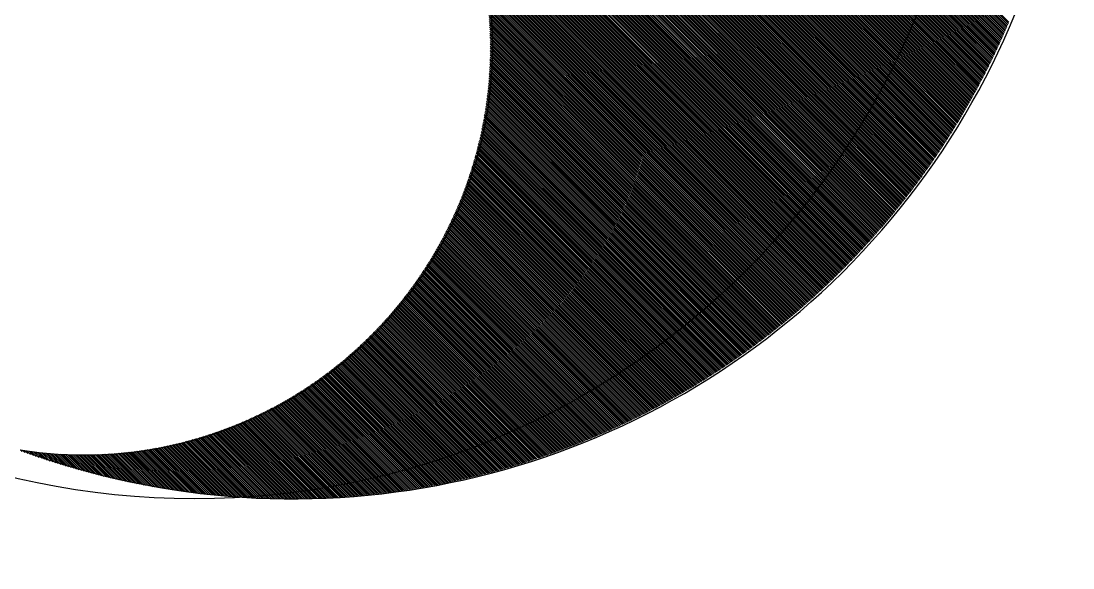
# Model space of a CAD drawing. Extents: x -437689 to -407696, y -55787 to -37037.
# Drawn here: x -434648.37 to -434599.85, y -49551.28 to -49526.04 of the extents above; entities that cross this region are included whole.
import ezdxf

# ---------------------------------------------------------------- set-up
doc = ezdxf.new("R2010")
doc.units = 0
doc.header["$LTSCALE"] = 150
doc.header["$MEASUREMENT"] = 0
doc.linetypes.add('DASHDOT', pattern=[1, 0.5, -0.25, 0, -0.25])
doc.layers.add('DR', color=6, linetype='CONTINUOUS')
doc.layers.add('GRID', color=252, linetype='DASHDOT')

msp = doc.modelspace()

# ---------------------------------------------------------------- linework, layer by layer
at = {"layer": 'DR', "linetype": 'CONTINUOUS', "ltscale": 900}
for p, q in [((-434645.603, -49483.375, 0), (-434602.825, -49526.154, 0)), ((-434645.569, -49483.325, 0), (-434602.8, -49526.094, 0)), ((-434645.909, -49483.834, 0), (-434603.056, -49526.686, 0)), ((-434645.875, -49483.782, 0), (-434603.03, -49526.627, 0)), ((-434645.842, -49483.731, 0), (-434603.004, -49526.569, 0)), ((-434645.808, -49483.679, 0), (-434602.978, -49526.51, 0)), ((-434645.774, -49483.628, 0), (-434602.952, -49526.45, 0)), ((-434645.74, -49483.578, 0), (-434602.927, -49526.391, 0)), ((-434645.706, -49483.527, 0), (-434602.901, -49526.332, 0)), ((-434645.672, -49483.476, 0), (-434602.876, -49526.273, 0)), ((-434645.638, -49483.426, 0), (-434602.85, -49526.213, 0)), ((-434646.234, -49484.357, 0), (-434603.321, -49527.27, 0)), ((-434646.202, -49484.304, 0), (-434603.294, -49527.212, 0)), ((-434646.17, -49484.251, 0), (-434603.267, -49527.154, 0)), ((-434646.138, -49484.198, 0), (-434603.241, -49527.096, 0)), ((-434646.105, -49484.146, 0), (-434603.214, -49527.037, 0)), ((-434646.073, -49484.093, 0), (-434603.187, -49526.979, 0)), ((-434646.04, -49484.041, 0), (-434603.161, -49526.921, 0)), ((-434646.008, -49483.989, 0), (-434603.135, -49526.862, 0)), ((-434645.975, -49483.937, 0), (-434603.108, -49526.804, 0)), ((-434645.942, -49483.885, 0), (-434603.082, -49526.745, 0)), ((-434646.513, -49484.842, 0), (-434603.567, -49527.788, 0)), ((-434646.482, -49484.787, 0), (-434603.539, -49527.73, 0)), ((-434646.452, -49484.733, 0), (-434603.512, -49527.673, 0)), ((-434646.421, -49484.679, 0), (-434603.484, -49527.616, 0)), ((-434646.39, -49484.625, 0), (-434603.457, -49527.558, 0)), ((-434646.359, -49484.571, 0), (-434603.429, -49527.501, 0)), ((-434646.328, -49484.517, 0), (-434603.402, -49527.443, 0)), ((-434646.297, -49484.464, 0), (-434603.375, -49527.385, 0)), ((-434646.265, -49484.41, 0), (-434603.348, -49527.328, 0)), ((-434646.75, -49485.283, 0), (-434603.791, -49528.242, 0)), ((-434646.721, -49485.227, 0), (-434603.763, -49528.186, 0)), ((-434646.692, -49485.172, 0), (-434603.735, -49528.129, 0)), ((-434646.662, -49485.116, 0), (-434603.706, -49528.072, 0)), ((-434646.633, -49485.061, 0), (-434603.678, -49528.016, 0)), ((-434646.603, -49485.006, 0), (-434603.65, -49527.959, 0)), ((-434646.573, -49484.951, 0), (-434603.622, -49527.902, 0)), ((-434646.543, -49484.896, 0), (-434603.595, -49527.845, 0)), ((-434647.004, -49485.792, 0), (-434604.05, -49528.747, 0)), ((-434646.977, -49485.735, 0), (-434604.021, -49528.692, 0)), ((-434646.949, -49485.678, 0), (-434603.992, -49528.636, 0)), ((-434646.921, -49485.621, 0), (-434603.963, -49528.58, 0)), ((-434646.893, -49485.564, 0), (-434603.934, -49528.524, 0)), ((-434646.865, -49485.508, 0), (-434603.905, -49528.468, 0)), ((-434646.836, -49485.451, 0), (-434603.877, -49528.411, 0)), ((-434646.808, -49485.395, 0), (-434603.848, -49528.355, 0)), ((-434646.779, -49485.339, 0), (-434603.819, -49528.299, 0)), ((-434647.219, -49486.257, 0), (-434604.285, -49529.191, 0)), ((-434647.193, -49486.198, 0), (-434604.255, -49529.136, 0)), ((-434647.166, -49486.14, 0), (-434604.226, -49529.08, 0)), ((-434647.14, -49486.081, 0), (-434604.196, -49529.025, 0)), ((-434647.113, -49486.023, 0), (-434604.167, -49528.97, 0)), ((-434647.086, -49485.965, 0), (-434604.137, -49528.914, 0)), ((-434647.059, -49485.907, 0), (-434604.108, -49528.859, 0)), ((-434647.032, -49485.85, 0), (-434604.079, -49528.803, 0)), ((-434647.423, -49486.732, 0), (-434604.526, -49529.629, 0)), ((-434647.398, -49486.672, 0), (-434604.495, -49529.575, 0)), ((-434647.373, -49486.612, 0), (-434604.465, -49529.52, 0)), ((-434647.348, -49486.552, 0), (-434604.435, -49529.465, 0)), ((-434647.322, -49486.493, 0), (-434604.405, -49529.411, 0)), ((-434647.297, -49486.434, 0), (-434604.375, -49529.356, 0)), ((-434647.271, -49486.374, 0), (-434604.345, -49529.301, 0)), ((-434647.245, -49486.315, 0), (-434604.315, -49529.246, 0)), ((-434647.614, -49487.219, 0), (-434604.771, -49530.062, 0)), ((-434647.591, -49487.157, 0), (-434604.74, -49530.008, 0)), ((-434647.568, -49487.096, 0), (-434604.709, -49529.954, 0)), ((-434647.544, -49487.035, 0), (-434604.678, -49529.9, 0)), ((-434647.52, -49486.974, 0), (-434604.648, -49529.846, 0)), ((-434647.496, -49486.913, 0), (-434604.617, -49529.792, 0)), ((-434647.472, -49486.853, 0), (-434604.586, -49529.738, 0)), ((-434647.447, -49486.792, 0), (-434604.556, -49529.683, 0)), ((-434647.794, -49487.718, 0), (-434605.022, -49530.49, 0)), ((-434647.773, -49487.655, 0), (-434604.99, -49530.437, 0)), ((-434647.751, -49487.592, 0), (-434604.959, -49530.384, 0)), ((-434647.728, -49487.529, 0), (-434604.927, -49530.33, 0)), ((-434647.706, -49487.467, 0), (-434604.896, -49530.277, 0)), ((-434647.683, -49487.405, 0), (-434604.865, -49530.223, 0)), ((-434647.661, -49487.343, 0), (-434604.833, -49530.17, 0)), ((-434647.638, -49487.281, 0), (-434604.802, -49530.116, 0)), ((-434647.962, -49488.229, 0), (-434605.277, -49530.914, 0)), ((-434647.942, -49488.165, 0), (-434605.245, -49530.861, 0)), ((-434647.921, -49488.1, 0), (-434605.213, -49530.808, 0)), ((-434647.9, -49488.036, 0), (-434605.181, -49530.755, 0)), ((-434647.88, -49487.972, 0), (-434605.149, -49530.703, 0)), ((-434647.859, -49487.908, 0), (-434605.117, -49530.65, 0)), ((-434647.837, -49487.845, 0), (-434605.085, -49530.597, 0)), ((-434647.816, -49487.781, 0), (-434605.054, -49530.544, 0)), ((-434648.097, -49488.688, 0), (-434605.505, -49531.28, 0)), ((-434648.079, -49488.621, 0), (-434605.472, -49531.228, 0)), ((-434648.06, -49488.556, 0), (-434605.44, -49531.176, 0)), ((-434648.041, -49488.49, 0), (-434605.407, -49531.123, 0)), ((-434648.021, -49488.424, 0), (-434605.375, -49531.071, 0)), ((-434648.002, -49488.359, 0), (-434605.342, -49531.019, 0)), ((-434647.982, -49488.294, 0), (-434605.31, -49530.966, 0)), ((-434648.223, -49489.156, 0), (-434605.737, -49531.642, 0)), ((-434648.205, -49489.089, 0), (-434605.703, -49531.591, 0)), ((-434648.188, -49489.021, 0), (-434605.67, -49531.539, 0)), ((-434648.17, -49488.954, 0), (-434605.637, -49531.488, 0)), ((-434648.152, -49488.887, 0), (-434605.604, -49531.436, 0)), ((-434648.134, -49488.82, 0), (-434605.571, -49531.384, 0)), ((-434648.116, -49488.754, 0), (-434605.538, -49531.332, 0)), ((-434648.337, -49489.636, 0), (-434605.972, -49532.001, 0)), ((-434648.321, -49489.567, 0), (-434605.938, -49531.95, 0)), ((-434648.305, -49489.498, 0), (-434605.904, -49531.899, 0)), ((-434648.289, -49489.429, 0), (-434605.87, -49531.848, 0)), ((-434648.273, -49489.361, 0), (-434605.837, -49531.797, 0)), ((-434648.256, -49489.292, 0), (-434605.803, -49531.745, 0)), ((-434648.24, -49489.224, 0), (-434605.77, -49531.694, 0)), ((-434648.44, -49490.127, 0), (-434606.211, -49532.356, 0)), ((-434648.426, -49490.056, 0), (-434606.176, -49532.306, 0)), ((-434648.411, -49489.986, 0), (-434606.142, -49532.255, 0)), ((-434648.397, -49489.915, 0), (-434606.108, -49532.205, 0)), ((-434648.382, -49489.845, 0), (-434606.074, -49532.154, 0)), ((-434648.367, -49489.775, 0), (-434606.04, -49532.103, 0)), ((-434648.352, -49489.706, 0), (-434606.006, -49532.052, 0)), ((-434648.53, -49490.631, 0), (-434606.453, -49532.708, 0)), ((-434648.518, -49490.558, 0), (-434606.418, -49532.658, 0)), ((-434648.505, -49490.486, 0), (-434606.383, -49532.608, 0)), ((-434648.493, -49490.414, 0), (-434606.349, -49532.558, 0)), ((-434648.48, -49490.342, 0), (-434606.314, -49532.507, 0)), ((-434648.467, -49490.27, 0), (-434606.279, -49532.457, 0)), ((-434648.453, -49490.199, 0), (-434606.245, -49532.407, 0)), ((-434648.608, -49491.147, 0), (-434606.699, -49533.056, 0)), ((-434648.597, -49491.073, 0), (-434606.664, -49533.006, 0)), ((-434648.587, -49490.998, 0), (-434606.628, -49532.957, 0)), ((-434648.576, -49490.924, 0), (-434606.593, -49532.907, 0)), ((-434648.565, -49490.851, 0), (-434606.558, -49532.857, 0)), ((-434648.554, -49490.777, 0), (-434606.523, -49532.808, 0)), ((-434648.542, -49490.704, 0), (-434606.488, -49532.758, 0)), ((-434648.663, -49491.601, 0), (-434606.913, -49533.351, 0)), ((-434648.654, -49491.525, 0), (-434606.877, -49533.302, 0)), ((-434648.646, -49491.449, 0), (-434606.841, -49533.253, 0)), ((-434648.637, -49491.373, 0), (-434606.806, -49533.204, 0)), ((-434648.627, -49491.297, 0), (-434606.77, -49533.154, 0)), ((-434648.617, -49491.222, 0), (-434606.735, -49533.105, 0)), ((-434648.708, -49492.065, 0), (-434607.129, -49533.644, 0)), ((-434648.701, -49491.987, 0), (-434607.093, -49533.595, 0)), ((-434648.694, -49491.909, 0), (-434607.057, -49533.546, 0)), ((-434648.687, -49491.832, 0), (-434607.021, -49533.498, 0)), ((-434648.679, -49491.755, 0), (-434606.985, -49533.449, 0)), ((-434648.671, -49491.678, 0), (-434606.949, -49533.4, 0)), ((-434648.741, -49492.541, 0), (-434607.348, -49533.934, 0)), ((-434648.736, -49492.461, 0), (-434607.312, -49533.886, 0)), ((-434648.731, -49492.381, 0), (-434607.275, -49533.837, 0)), ((-434648.726, -49492.302, 0), (-434607.239, -49533.789, 0)), ((-434648.72, -49492.223, 0), (-434607.202, -49533.741, 0)), ((-434648.714, -49492.144, 0), (-434607.166, -49533.692, 0)), ((-434648.762, -49493.03, 0), (-434607.57, -49534.221, 0)), ((-434648.759, -49492.947, 0), (-434607.533, -49534.173, 0)), ((-434648.756, -49492.866, 0), (-434607.496, -49534.126, 0)), ((-434648.753, -49492.784, 0), (-434607.459, -49534.078, 0)), ((-434648.749, -49492.703, 0), (-434607.422, -49534.03, 0)), ((-434648.745, -49492.622, 0), (-434607.385, -49533.982, 0)), ((-434648.769, -49493.447, 0), (-434607.757, -49534.459, 0)), ((-434648.769, -49493.531, 0), (-434607.794, -49534.506, 0)), ((-434648.768, -49493.363, 0), (-434607.719, -49534.411, 0)), ((-434648.767, -49493.279, 0), (-434607.682, -49534.364, 0)), ((-434648.766, -49493.195, 0), (-434607.645, -49534.316, 0)), ((-434648.764, -49493.112, 0), (-434607.607, -49534.269, 0)), ((-434648.769, -49493.616, 0), (-434607.832, -49534.553, 0)), ((-434648.768, -49493.702, 0), (-434607.87, -49534.6, 0)), ((-434648.768, -49493.787, 0), (-434607.908, -49534.647, 0)), ((-434648.766, -49493.874, 0), (-434607.945, -49534.694, 0)), ((-434648.764, -49493.96, 0), (-434607.983, -49534.741, 0)), ((-434648.762, -49494.047, 0), (-434608.021, -49534.788, 0)), ((-434648.76, -49494.135, 0), (-434608.059, -49534.835, 0)), ((-434648.756, -49494.223, 0), (-434608.098, -49534.882, 0)), ((-434648.753, -49494.311, 0), (-434608.136, -49534.928, 0)), ((-434648.749, -49494.4, 0), (-434608.174, -49534.975, 0)), ((-434648.744, -49494.489, 0), (-434608.212, -49535.021, 0)), ((-434648.74, -49494.579, 0), (-434608.251, -49535.068, 0)), ((-434648.734, -49494.669, 0), (-434608.289, -49535.114, 0)), ((-434648.728, -49494.76, 0), (-434608.328, -49535.16, 0)), ((-434648.722, -49494.851, 0), (-434608.367, -49535.207, 0)), ((-434648.715, -49494.943, 0), (-434608.405, -49535.253, 0)), ((-434648.707, -49495.036, 0), (-434608.444, -49535.299, 0)), ((-434648.699, -49495.128, 0), (-434608.483, -49535.345, 0)), ((-434648.691, -49495.222, 0), (-434608.522, -49535.391, 0)), ((-434648.682, -49495.316, 0), (-434608.561, -49535.437, 0)), ((-434648.672, -49495.41, 0), (-434608.6, -49535.482, 0)), ((-434648.662, -49495.505, 0), (-434608.639, -49535.528, 0)), ((-434648.651, -49495.601, 0), (-434608.678, -49535.574, 0)), ((-434648.64, -49495.697, 0), (-434608.718, -49535.619, 0)), ((-434648.628, -49495.794, 0), (-434608.757, -49535.665, 0)), ((-434648.616, -49495.891, 0), (-434608.796, -49535.71, 0)), ((-434648.602, -49495.989, 0), (-434608.836, -49535.756, 0)), ((-434648.589, -49496.088, 0), (-434608.875, -49535.801, 0)), ((-434648.574, -49496.187, 0), (-434608.915, -49535.846, 0)), ((-434648.559, -49496.287, 0), (-434608.955, -49535.891, 0)), ((-434648.543, -49496.388, 0), (-434608.995, -49535.936, 0)), ((-434648.526, -49496.489, 0), (-434609.034, -49535.981, 0)), ((-434648.509, -49496.591, 0), (-434609.074, -49536.026, 0)), ((-434648.491, -49496.694, 0), (-434609.114, -49536.071, 0)), ((-434648.472, -49496.798, 0), (-434609.154, -49536.116, 0)), ((-434648.453, -49496.902, 0), (-434609.195, -49536.161, 0)), ((-434648.432, -49497.008, 0), (-434609.235, -49536.205, 0)), ((-434648.411, -49497.114, 0), (-434609.275, -49536.25, 0)), ((-434648.389, -49497.22, 0), (-434609.315, -49536.294, 0)), ((-434648.366, -49497.328, 0), (-434609.356, -49536.339, 0)), ((-434648.343, -49497.437, 0), (-434609.396, -49536.383, 0)), ((-434648.318, -49497.546, 0), (-434609.437, -49536.427, 0)), ((-434648.292, -49497.657, 0), (-434609.477, -49536.472, 0)), ((-434648.266, -49497.768, 0), (-434609.518, -49536.516, 0)), ((-434648.238, -49497.881, 0), (-434609.559, -49536.56, 0)), ((-434631.549, -49514.654, 0), (-434609.6, -49536.604, 0)), ((-434631.028, -49515.26, 0), (-434609.641, -49536.648, 0)), ((-434630.689, -49515.684, 0), (-434609.682, -49536.692, 0)), ((-434630.424, -49516.034, 0), (-434609.723, -49536.735, 0)), ((-434630.201, -49516.342, 0), (-434609.764, -49536.779, 0)), ((-434630.007, -49516.621, 0), (-434609.805, -49536.823, 0)), ((-434629.835, -49516.878, 0), (-434609.846, -49536.866, 0)), ((-434629.679, -49517.119, 0), (-434609.888, -49536.91, 0)), ((-434629.536, -49517.346, 0), (-434609.929, -49536.953, 0)), ((-434629.405, -49517.562, 0), (-434609.971, -49536.997, 0)), ((-434629.283, -49517.769, 0), (-434610.012, -49537.04, 0)), ((-434629.169, -49517.968, 0), (-434610.054, -49537.083, 0)), ((-434629.062, -49518.16, 0), (-434610.096, -49537.126, 0)), ((-434628.962, -49518.345, 0), (-434610.137, -49537.169, 0)), ((-434628.867, -49518.525, 0), (-434610.179, -49537.212, 0)), ((-434628.777, -49518.7, 0), (-434610.221, -49537.255, 0)), ((-434628.691, -49518.87, 0), (-434610.263, -49537.298, 0)), ((-434628.61, -49519.037, 0), (-434610.305, -49537.341, 0)), ((-434628.532, -49519.199, 0), (-434610.347, -49537.384, 0)), ((-434628.458, -49519.358, 0), (-434610.389, -49537.427, 0)), ((-434628.387, -49519.513, 0), (-434610.432, -49537.469, 0)), ((-434628.319, -49519.666, 0), (-434610.474, -49537.512, 0)), ((-434628.255, -49519.816, 0), (-434610.516, -49537.554, 0)), ((-434628.192, -49519.963, 0), (-434610.559, -49537.596, 0)), ((-434628.132, -49520.108, 0), (-434610.601, -49537.639, 0)), ((-434628.075, -49520.25, 0), (-434610.644, -49537.681, 0)), ((-434628.02, -49520.39, 0), (-434610.687, -49537.723, 0)), ((-434627.966, -49520.528, 0), (-434610.729, -49537.765, 0)), ((-434627.915, -49520.664, 0), (-434610.772, -49537.807, 0)), ((-434627.866, -49520.799, 0), (-434610.815, -49537.849, 0)), ((-434627.818, -49520.931, 0), (-434610.858, -49537.891, 0)), ((-434627.772, -49521.062, 0), (-434610.901, -49537.933, 0)), ((-434627.728, -49521.191, 0), (-434610.944, -49537.975, 0)), ((-434627.685, -49521.319, 0), (-434610.987, -49538.016, 0)), ((-434627.644, -49521.445, 0), (-434611.031, -49538.058, 0)), ((-434627.604, -49521.569, 0), (-434611.074, -49538.099, 0)), ((-434627.566, -49521.692, 0), (-434611.117, -49538.141, 0)), ((-434627.529, -49521.814, 0), (-434611.161, -49538.182, 0)), ((-434627.493, -49521.935, 0), (-434611.204, -49538.224, 0)), ((-434627.458, -49522.054, 0), (-434611.248, -49538.265, 0)), ((-434627.425, -49522.173, 0), (-434611.292, -49538.306, 0)), ((-434627.393, -49522.29, 0), (-434611.335, -49538.347, 0)), ((-434627.362, -49522.406, 0), (-434611.379, -49538.388, 0)), ((-434627.332, -49522.521, 0), (-434611.423, -49538.429, 0)), ((-434627.302, -49522.635, 0), (-434611.467, -49538.47, 0)), ((-434627.274, -49522.748, 0), (-434611.511, -49538.511, 0)), ((-434627.247, -49522.86, 0), (-434611.555, -49538.552, 0)), ((-434627.221, -49522.971, 0), (-434611.599, -49538.592, 0)), ((-434627.196, -49523.081, 0), (-434611.644, -49538.633, 0)), ((-434627.172, -49523.19, 0), (-434611.688, -49538.673, 0)), ((-434627.148, -49523.298, 0), (-434611.732, -49538.714, 0)), ((-434627.126, -49523.406, 0), (-434611.777, -49538.754, 0)), ((-434627.104, -49523.512, 0), (-434611.821, -49538.795, 0)), ((-434627.083, -49523.618, 0), (-434611.866, -49538.835, 0)), ((-434627.062, -49523.723, 0), (-434611.911, -49538.875, 0)), ((-434627.043, -49523.828, 0), (-434611.955, -49538.915, 0)), ((-434627.024, -49523.931, 0), (-434612, -49538.955, 0)), ((-434627.006, -49524.034, 0), (-434612.045, -49538.995, 0)), ((-434626.989, -49524.136, 0), (-434612.09, -49539.035, 0)), ((-434626.972, -49524.238, 0), (-434612.135, -49539.075, 0)), ((-434626.956, -49524.339, 0), (-434612.18, -49539.115, 0)), ((-434626.941, -49524.439, 0), (-434612.225, -49539.154, 0)), ((-434626.926, -49524.538, 0), (-434612.271, -49539.194, 0)), ((-434626.912, -49524.637, 0), (-434612.316, -49539.234, 0)), ((-434626.899, -49524.735, 0), (-434612.361, -49539.273, 0)), ((-434626.886, -49524.833, 0), (-434612.407, -49539.312, 0)), ((-434626.874, -49524.93, 0), (-434612.452, -49539.352, 0)), ((-434626.862, -49525.027, 0), (-434612.498, -49539.391, 0)), ((-434626.851, -49525.122, 0), (-434612.544, -49539.43, 0)), ((-434626.841, -49525.218, 0), (-434612.589, -49539.469, 0)), ((-434626.831, -49525.313, 0), (-434612.635, -49539.508, 0)), ((-434626.821, -49525.407, 0), (-434612.681, -49539.547, 0)), ((-434626.812, -49525.501, 0), (-434612.727, -49539.586, 0)), ((-434626.804, -49525.594, 0), (-434612.773, -49539.625, 0)), ((-434626.796, -49525.687, 0), (-434612.819, -49539.664, 0)), ((-434626.789, -49525.779, 0), (-434612.865, -49539.702, 0)), ((-434626.782, -49525.87, 0), (-434612.911, -49539.741, 0)), ((-434626.776, -49525.962, 0), (-434612.958, -49539.78, 0)), ((-434626.77, -49526.052, 0), (-434613.004, -49539.818, 0)), ((-434626.764, -49526.143, 0), (-434613.051, -49539.856, 0)), ((-434626.759, -49526.233, 0), (-434613.097, -49539.895, 0)), ((-434626.755, -49526.322, 0), (-434613.144, -49539.933, 0)), ((-434626.751, -49526.411, 0), (-434613.19, -49539.971, 0)), ((-434626.747, -49526.499, 0), (-434613.237, -49540.009, 0)), ((-434626.744, -49526.588, 0), (-434613.284, -49540.047, 0)), ((-434626.741, -49526.675, 0), (-434613.331, -49540.085, 0)), ((-434626.739, -49526.762, 0), (-434613.378, -49540.123, 0)), ((-434626.737, -49526.849, 0), (-434613.425, -49540.161, 0)), ((-434626.735, -49526.936, 0), (-434613.472, -49540.199, 0)), ((-434626.734, -49527.022, 0), (-434613.519, -49540.237, 0)), ((-434626.735, -49527.53, 0), (-434613.804, -49540.461, 0)), ((-434626.734, -49527.446, 0), (-434613.756, -49540.424, 0)), ((-434626.733, -49527.107, 0), (-434613.566, -49540.274, 0)), ((-434626.733, -49527.192, 0), (-434613.614, -49540.312, 0)), ((-434626.733, -49527.277, 0), (-434613.661, -49540.349, 0)), ((-434626.733, -49527.362, 0), (-434613.708, -49540.387, 0)), ((-434626.749, -49528.024, 0), (-434614.091, -49540.683, 0)), ((-434626.746, -49527.943, 0), (-434614.043, -49540.646, 0)), ((-434626.743, -49527.861, 0), (-434613.995, -49540.609, 0)), ((-434626.741, -49527.779, 0), (-434613.947, -49540.572, 0)), ((-434626.738, -49527.696, 0), (-434613.899, -49540.535, 0)), ((-434626.737, -49527.613, 0), (-434613.851, -49540.498, 0)), ((-434626.776, -49528.507, 0), (-434614.38, -49540.902, 0)), ((-434626.771, -49528.427, 0), (-434614.332, -49540.866, 0)), ((-434626.766, -49528.347, 0), (-434614.284, -49540.83, 0)), ((-434626.761, -49528.267, 0), (-434614.235, -49540.793, 0)), ((-434626.757, -49528.187, 0), (-434614.187, -49540.756, 0)), ((-434626.753, -49528.106, 0), (-434614.139, -49540.72, 0)), ((-434626.814, -49528.978, 0), (-434614.673, -49541.119, 0)), ((-434626.807, -49528.9, 0), (-434614.624, -49541.083, 0)), ((-434626.8, -49528.822, 0), (-434614.575, -49541.047, 0)), ((-434626.794, -49528.744, 0), (-434614.526, -49541.011, 0)), ((-434626.787, -49528.665, 0), (-434614.478, -49540.975, 0)), ((-434626.782, -49528.586, 0), (-434614.429, -49540.939, 0)), ((-434626.863, -49529.439, 0), (-434614.968, -49541.333, 0)), ((-434626.854, -49529.363, 0), (-434614.919, -49541.298, 0)), ((-434626.845, -49529.286, 0), (-434614.869, -49541.262, 0)), ((-434626.837, -49529.21, 0), (-434614.82, -49541.227, 0)), ((-434626.829, -49529.133, 0), (-434614.771, -49541.191, 0)), ((-434626.821, -49529.056, 0), (-434614.722, -49541.155, 0)), ((-434626.932, -49529.963, 0), (-434615.315, -49541.58, 0)), ((-434626.921, -49529.889, 0), (-434615.266, -49541.545, 0)), ((-434626.911, -49529.815, 0), (-434615.216, -49541.51, 0)), ((-434626.901, -49529.74, 0), (-434615.166, -49541.475, 0)), ((-434626.891, -49529.665, 0), (-434615.116, -49541.439, 0)), ((-434626.881, -49529.59, 0), (-434615.067, -49541.404, 0)), ((-434626.872, -49529.514, 0), (-434615.017, -49541.369, 0)), ((-434627.002, -49530.403, 0), (-434615.616, -49541.788, 0)), ((-434626.989, -49530.33, 0), (-434615.566, -49541.753, 0)), ((-434626.977, -49530.257, 0), (-434615.516, -49541.719, 0)), ((-434626.966, -49530.184, 0), (-434615.465, -49541.684, 0)), ((-434626.954, -49530.111, 0), (-434615.415, -49541.649, 0)), ((-434626.943, -49530.037, 0), (-434615.365, -49541.615, 0)), ((-434627.094, -49530.904, 0), (-434615.971, -49542.028, 0)), ((-434627.08, -49530.833, 0), (-434615.92, -49541.994, 0)), ((-434627.067, -49530.762, 0), (-434615.869, -49541.96, 0)), ((-434627.053, -49530.69, 0), (-434615.818, -49541.925, 0)), ((-434627.04, -49530.619, 0), (-434615.768, -49541.891, 0)), ((-434627.027, -49530.547, 0), (-434615.717, -49541.857, 0)), ((-434627.014, -49530.475, 0), (-434615.667, -49541.822, 0)), ((-434627.199, -49531.394, 0), (-434616.328, -49542.264, 0)), ((-434627.183, -49531.324, 0), (-434616.277, -49542.23, 0)), ((-434627.168, -49531.255, 0), (-434616.226, -49542.197, 0)), ((-434627.152, -49531.185, 0), (-434616.175, -49542.163, 0)), ((-434627.138, -49531.115, 0), (-434616.123, -49542.129, 0)), ((-434627.123, -49531.045, 0), (-434616.072, -49542.096, 0)), ((-434627.109, -49530.975, 0), (-434616.021, -49542.062, 0)), ((-434627.314, -49531.873, 0), (-434616.69, -49542.496, 0)), ((-434627.297, -49531.805, 0), (-434616.638, -49542.463, 0)), ((-434627.28, -49531.737, 0), (-434616.586, -49542.43, 0)), ((-434627.263, -49531.669, 0), (-434616.535, -49542.397, 0)), ((-434627.247, -49531.6, 0), (-434616.483, -49542.364, 0)), ((-434627.23, -49531.532, 0), (-434616.431, -49542.33, 0)), ((-434627.214, -49531.463, 0), (-434616.38, -49542.297, 0)), ((-434627.439, -49532.341, 0), (-434617.056, -49542.725, 0)), ((-434627.421, -49532.275, 0), (-434617.003, -49542.692, 0)), ((-434627.402, -49532.208, 0), (-434616.951, -49542.66, 0)), ((-434627.384, -49532.141, 0), (-434616.898, -49542.627, 0)), ((-434627.366, -49532.075, 0), (-434616.846, -49542.594, 0)), ((-434627.348, -49532.007, 0), (-434616.794, -49542.562, 0)), ((-434627.331, -49531.94, 0), (-434616.742, -49542.529, 0)), ((-434627.595, -49532.864, 0), (-434617.478, -49542.981, 0)), ((-434627.575, -49532.799, 0), (-434617.425, -49542.949, 0)), ((-434627.555, -49532.734, 0), (-434617.372, -49542.918, 0)), ((-434627.535, -49532.669, 0), (-434617.319, -49542.886, 0)), ((-434627.515, -49532.604, 0), (-434617.266, -49542.854, 0)), ((-434627.496, -49532.539, 0), (-434617.213, -49542.821, 0)), ((-434627.477, -49532.473, 0), (-434617.161, -49542.789, 0)), ((-434627.458, -49532.407, 0), (-434617.108, -49542.757, 0)), ((-434627.741, -49533.312, 0), (-434617.851, -49543.202, 0)), ((-434627.72, -49533.248, 0), (-434617.798, -49543.17, 0)), ((-434627.699, -49533.185, 0), (-434617.744, -49543.139, 0)), ((-434627.677, -49533.121, 0), (-434617.691, -49543.108, 0)), ((-434627.657, -49533.057, 0), (-434617.637, -49543.076, 0)), ((-434627.636, -49532.993, 0), (-434617.584, -49543.045, 0)), ((-434627.615, -49532.929, 0), (-434617.531, -49543.013, 0)), ((-434627.92, -49533.812, 0), (-434618.283, -49543.449, 0)), ((-434627.897, -49533.75, 0), (-434618.229, -49543.418, 0)), ((-434627.874, -49533.688, 0), (-434618.174, -49543.388, 0)), ((-434627.852, -49533.626, 0), (-434618.12, -49543.357, 0)), ((-434627.829, -49533.563, 0), (-434618.066, -49543.326, 0)), ((-434627.807, -49533.501, 0), (-434618.012, -49543.295, 0)), ((-434627.785, -49533.438, 0), (-434617.959, -49543.264, 0)), ((-434627.763, -49533.375, 0), (-434617.905, -49543.233, 0)), ((-434628.11, -49534.301, 0), (-434618.719, -49543.691, 0)), ((-434628.086, -49534.24, 0), (-434618.665, -49543.661, 0)), ((-434628.061, -49534.179, 0), (-434618.61, -49543.631, 0)), ((-434628.037, -49534.119, 0), (-434618.555, -49543.601, 0)), ((-434628.014, -49534.058, 0), (-434618.5, -49543.571, 0)), ((-434627.99, -49533.996, 0), (-434618.446, -49543.54, 0)), ((-434627.966, -49533.935, 0), (-434618.391, -49543.51, 0)), ((-434627.943, -49533.873, 0), (-434618.337, -49543.479, 0)), ((-434628.311, -49534.778, 0), (-434619.161, -49543.928, 0)), ((-434628.285, -49534.719, 0), (-434619.106, -49543.899, 0)), ((-434628.26, -49534.66, 0), (-434619.05, -49543.869, 0)), ((-434628.234, -49534.6, 0), (-434618.995, -49543.84, 0)), ((-434628.209, -49534.541, 0), (-434618.94, -49543.81, 0)), ((-434628.184, -49534.481, 0), (-434618.884, -49543.781, 0)), ((-434628.159, -49534.421, 0), (-434618.829, -49543.751, 0)), ((-434628.135, -49534.361, 0), (-434618.774, -49543.721, 0)), ((-434628.55, -49535.303, 0), (-434619.664, -49544.189, 0)), ((-434628.523, -49535.245, 0), (-434619.608, -49544.16, 0)), ((-434628.496, -49535.187, 0), (-434619.552, -49544.131, 0)), ((-434628.469, -49535.129, 0), (-434619.496, -49544.103, 0)), ((-434628.442, -49535.071, 0), (-434619.44, -49544.074, 0)), ((-434628.416, -49535.013, 0), (-434619.384, -49544.045, 0)), ((-434628.389, -49534.955, 0), (-434619.328, -49544.016, 0)), ((-434628.363, -49534.896, 0), (-434619.272, -49543.987, 0)), ((-434628.337, -49534.837, 0), (-434619.217, -49543.958, 0)), ((-434628.774, -49535.758, 0), (-434620.117, -49544.415, 0)), ((-434628.745, -49535.702, 0), (-434620.06, -49544.387, 0)), ((-434628.717, -49535.645, 0), (-434620.003, -49544.359, 0)), ((-434628.689, -49535.588, 0), (-434619.947, -49544.331, 0)), ((-434628.661, -49535.532, 0), (-434619.89, -49544.302, 0)), ((-434628.633, -49535.475, 0), (-434619.834, -49544.274, 0)), ((-434628.605, -49535.418, 0), (-434619.777, -49544.246, 0)), ((-434628.578, -49535.36, 0), (-434619.721, -49544.217, 0)), ((-434629.037, -49536.258, 0), (-434620.633, -49544.663, 0)), ((-434629.008, -49536.203, 0), (-434620.575, -49544.635, 0)), ((-434628.978, -49536.148, 0), (-434620.518, -49544.608, 0)), ((-434628.948, -49536.093, 0), (-434620.46, -49544.581, 0)), ((-434628.919, -49536.037, 0), (-434620.403, -49544.553, 0)), ((-434628.889, -49535.982, 0), (-434620.346, -49544.526, 0)), ((-434628.86, -49535.926, 0), (-434620.288, -49544.498, 0)), ((-434628.831, -49535.87, 0), (-434620.231, -49544.47, 0)), ((-434628.803, -49535.814, 0), (-434620.174, -49544.443, 0)), ((-434629.313, -49536.746, 0), (-434621.156, -49544.903, 0)), ((-434629.282, -49536.692, 0), (-434621.097, -49544.877, 0)), ((-434629.251, -49536.639, 0), (-434621.039, -49544.851, 0)), ((-434629.22, -49536.585, 0), (-434620.981, -49544.824, 0)), ((-434629.189, -49536.531, 0), (-434620.923, -49544.797, 0)), ((-434629.159, -49536.476, 0), (-434620.864, -49544.77, 0)), ((-434629.128, -49536.422, 0), (-434620.806, -49544.744, 0)), ((-434629.098, -49536.368, 0), (-434620.749, -49544.717, 0)), ((-434629.067, -49536.313, 0), (-434620.691, -49544.69, 0)), ((-434629.601, -49537.222, 0), (-434621.685, -49545.137, 0)), ((-434629.569, -49537.169, 0), (-434621.626, -49545.112, 0)), ((-434629.536, -49537.117, 0), (-434621.567, -49545.086, 0)), ((-434629.504, -49537.064, 0), (-434621.508, -49545.06, 0)), ((-434629.472, -49537.012, 0), (-434621.449, -49545.034, 0)), ((-434629.44, -49536.959, 0), (-434621.39, -49545.008, 0)), ((-434629.408, -49536.906, 0), (-434621.332, -49544.982, 0)), ((-434629.376, -49536.853, 0), (-434621.273, -49544.956, 0)), ((-434629.345, -49536.799, 0), (-434621.214, -49544.93, 0)), ((-434629.935, -49537.736, 0), (-434622.282, -49545.389, 0)), ((-434629.901, -49537.685, 0), (-434622.222, -49545.364, 0)), ((-434629.867, -49537.634, 0), (-434622.162, -49545.339, 0)), ((-434629.834, -49537.583, 0), (-434622.102, -49545.314, 0)), ((-434629.8, -49537.532, 0), (-434622.043, -49545.289, 0)), ((-434629.767, -49537.481, 0), (-434621.983, -49545.264, 0)), ((-434629.733, -49537.429, 0), (-434621.923, -49545.239, 0)), ((-434629.7, -49537.377, 0), (-434621.864, -49545.214, 0)), ((-434629.667, -49537.326, 0), (-434621.804, -49545.188, 0)), ((-434629.634, -49537.274, 0), (-434621.745, -49545.163, 0)), ((-434630.248, -49538.187, 0), (-434622.827, -49545.608, 0)), ((-434630.213, -49538.138, 0), (-434622.766, -49545.584, 0)), ((-434630.178, -49538.088, 0), (-434622.706, -49545.56, 0)), ((-434630.142, -49538.038, 0), (-434622.645, -49545.536, 0)), ((-434630.108, -49537.988, 0), (-434622.584, -49545.511, 0)), ((-434630.073, -49537.938, 0), (-434622.524, -49545.487, 0)), ((-434630.038, -49537.888, 0), (-434622.463, -49545.463, 0)), ((-434630.004, -49537.837, 0), (-434622.403, -49545.438, 0)), ((-434629.969, -49537.787, 0), (-434622.343, -49545.414, 0)), ((-434630.609, -49538.675, 0), (-434623.442, -49545.842, 0)), ((-434630.572, -49538.627, 0), (-434623.38, -49545.819, 0)), ((-434630.536, -49538.578, 0), (-434623.318, -49545.796, 0)), ((-434630.499, -49538.53, 0), (-434623.256, -49545.773, 0)), ((-434630.463, -49538.481, 0), (-434623.195, -49545.749, 0)), ((-434630.427, -49538.433, 0), (-434623.133, -49545.726, 0)), ((-434630.391, -49538.384, 0), (-434623.072, -49545.703, 0)), ((-434630.355, -49538.335, 0), (-434623.011, -49545.679, 0)), ((-434630.319, -49538.286, 0), (-434622.949, -49545.655, 0)), ((-434630.283, -49538.236, 0), (-434622.888, -49545.632, 0)), ((-434630.984, -49539.149, 0), (-434624.065, -49546.067, 0)), ((-434630.946, -49539.102, 0), (-434624.002, -49546.045, 0)), ((-434630.908, -49539.055, 0), (-434623.94, -49546.023, 0)), ((-434630.87, -49539.008, 0), (-434623.877, -49546, 0)), ((-434630.832, -49538.961, 0), (-434623.815, -49545.978, 0)), ((-434630.795, -49538.913, 0), (-434623.752, -49545.956, 0)), ((-434630.757, -49538.866, 0), (-434623.69, -49545.933, 0)), ((-434630.72, -49538.818, 0), (-434623.628, -49545.911, 0)), ((-434630.683, -49538.771, 0), (-434623.566, -49545.888, 0)), ((-434630.646, -49538.723, 0), (-434623.504, -49545.865, 0)), ((-434631.412, -49539.654, 0), (-434624.762, -49546.303, 0)), ((-434631.372, -49539.609, 0), (-434624.699, -49546.282, 0)), ((-434631.333, -49539.563, 0), (-434624.635, -49546.261, 0)), ((-434631.293, -49539.518, 0), (-434624.571, -49546.24, 0)), ((-434631.254, -49539.472, 0), (-434624.508, -49546.219, 0)), ((-434631.215, -49539.426, 0), (-434624.444, -49546.197, 0)), ((-434631.176, -49539.38, 0), (-434624.381, -49546.176, 0)), ((-434631.137, -49539.334, 0), (-434624.317, -49546.154, 0)), ((-434631.099, -49539.288, 0), (-434624.254, -49546.133, 0)), ((-434631.06, -49539.242, 0), (-434624.191, -49546.111, 0)), ((-434631.022, -49539.195, 0), (-434624.128, -49546.089, 0)), ((-434631.856, -49540.143, 0), (-434625.472, -49546.527, 0)), ((-434631.815, -49540.099, 0), (-434625.407, -49546.507, 0)), ((-434631.774, -49540.055, 0), (-434625.342, -49546.487, 0)), ((-434631.733, -49540.011, 0), (-434625.277, -49546.467, 0)), ((-434631.693, -49539.967, 0), (-434625.212, -49546.447, 0)), ((-434631.652, -49539.922, 0), (-434625.148, -49546.427, 0)), ((-434631.612, -49539.878, 0), (-434625.083, -49546.407, 0)), ((-434631.572, -49539.833, 0), (-434625.019, -49546.386, 0)), ((-434631.531, -49539.789, 0), (-434624.955, -49546.365, 0)), ((-434631.491, -49539.744, 0), (-434624.89, -49546.345, 0)), ((-434631.451, -49539.699, 0), (-434624.826, -49546.324, 0)), ((-434632.317, -49540.615, 0), (-434626.193, -49546.739, 0)), ((-434632.275, -49540.573, 0), (-434626.127, -49546.72, 0)), ((-434632.232, -49540.53, 0), (-434626.061, -49546.701, 0)), ((-434632.19, -49540.488, 0), (-434625.995, -49546.682, 0)), ((-434632.148, -49540.445, 0), (-434625.929, -49546.663, 0)), ((-434632.106, -49540.402, 0), (-434625.864, -49546.644, 0)), ((-434632.064, -49540.359, 0), (-434625.798, -49546.625, 0)), ((-434632.022, -49540.316, 0), (-434625.733, -49546.606, 0)), ((-434631.98, -49540.273, 0), (-434625.667, -49546.586, 0)), ((-434631.939, -49540.23, 0), (-434625.602, -49546.567, 0)), ((-434631.898, -49540.186, 0), (-434625.537, -49546.547, 0)), ((-434632.839, -49541.112, 0), (-434626.995, -49546.955, 0)), ((-434632.795, -49541.071, 0), (-434626.928, -49546.938, 0)), ((-434632.75, -49541.03, 0), (-434626.861, -49546.92, 0)), ((-434632.707, -49540.989, 0), (-434626.793, -49546.903, 0)), ((-434632.663, -49540.948, 0), (-434626.726, -49546.885, 0)), ((-434632.619, -49540.907, 0), (-434626.659, -49546.867, 0)), ((-434632.576, -49540.866, 0), (-434626.592, -49546.849, 0)), ((-434632.532, -49540.824, 0), (-434626.526, -49546.831, 0)), ((-434632.489, -49540.783, 0), (-434626.459, -49546.813, 0)), ((-434632.446, -49540.741, 0), (-434626.392, -49546.794, 0)), ((-434632.403, -49540.699, 0), (-434626.326, -49546.776, 0)), ((-434632.36, -49540.657, 0), (-434626.26, -49546.758, 0)), ((-434633.38, -49541.589, 0), (-434627.813, -49547.155, 0)), ((-434633.334, -49541.55, 0), (-434627.745, -49547.139, 0)), ((-434633.288, -49541.511, 0), (-434627.676, -49547.123, 0)), ((-434633.243, -49541.472, 0), (-434627.607, -49547.107, 0)), ((-434633.197, -49541.432, 0), (-434627.539, -49547.09, 0)), ((-434633.152, -49541.393, 0), (-434627.471, -49547.074, 0)), ((-434633.107, -49541.353, 0), (-434627.402, -49547.057, 0)), ((-434633.062, -49541.313, 0), (-434627.334, -49547.041, 0)), ((-434633.017, -49541.273, 0), (-434627.266, -49547.024, 0)), ((-434632.972, -49541.233, 0), (-434627.198, -49547.007, 0)), ((-434632.928, -49541.193, 0), (-434627.131, -49546.99, 0)), ((-434632.883, -49541.152, 0), (-434627.063, -49546.972, 0)), ((-434633.988, -49542.084, 0), (-434628.718, -49547.354, 0)), ((-434633.94, -49542.047, 0), (-434628.648, -49547.339, 0)), ((-434633.893, -49542.009, 0), (-434628.578, -49547.324, 0)), ((-434633.846, -49541.972, 0), (-434628.508, -49547.31, 0)), ((-434633.798, -49541.934, 0), (-434628.438, -49547.295, 0)), ((-434633.751, -49541.896, 0), (-434628.368, -49547.28, 0)), ((-434633.704, -49541.858, 0), (-434628.298, -49547.265, 0)), ((-434633.658, -49541.82, 0), (-434628.229, -49547.249, 0)), ((-434633.611, -49541.782, 0), (-434628.159, -49547.234, 0)), ((-434633.564, -49541.744, 0), (-434628.09, -49547.218, 0)), ((-434633.518, -49541.705, 0), (-434628.02, -49547.203, 0)), ((-434633.472, -49541.667, 0), (-434627.951, -49547.187, 0)), ((-434633.426, -49541.628, 0), (-434627.882, -49547.171, 0)), ((-434634.62, -49542.555, 0), (-434629.644, -49547.531, 0)), ((-434634.57, -49542.52, 0), (-434629.572, -49547.518, 0)), ((-434634.521, -49542.484, 0), (-434629.5, -49547.505, 0)), ((-434634.472, -49542.448, 0), (-434629.428, -49547.492, 0)), ((-434634.423, -49542.413, 0), (-434629.357, -49547.479, 0)), ((-434634.374, -49542.377, 0), (-434629.285, -49547.465, 0)), ((-434634.325, -49542.341, 0), (-434629.214, -49547.452, 0)), ((-434634.277, -49542.304, 0), (-434629.143, -49547.438, 0)), ((-434634.228, -49542.268, 0), (-434629.072, -49547.424, 0)), ((-434634.18, -49542.231, 0), (-434629.001, -49547.41, 0)), ((-434634.132, -49542.195, 0), (-434628.93, -49547.396, 0)), ((-434634.084, -49542.158, 0), (-434628.859, -49547.382, 0)), ((-434634.036, -49542.121, 0), (-434628.789, -49547.368, 0)), ((-434635.378, -49543.069, 0), (-434630.739, -49547.709, 0)), ((-434635.327, -49543.036, 0), (-434630.665, -49547.698, 0)), ((-434635.275, -49543.003, 0), (-434630.591, -49547.687, 0)), ((-434635.224, -49542.969, 0), (-434630.517, -49547.676, 0)), ((-434635.173, -49542.935, 0), (-434630.444, -49547.664, 0)), ((-434635.122, -49542.902, 0), (-434630.37, -49547.653, 0)), ((-434635.071, -49542.868, 0), (-434630.297, -49547.641, 0)), ((-434635.02, -49542.833, 0), (-434630.224, -49547.63, 0)), ((-434634.97, -49542.799, 0), (-434630.151, -49547.618, 0)), ((-434634.919, -49542.765, 0), (-434630.078, -49547.606, 0)), ((-434634.869, -49542.73, 0), (-434630.006, -49547.594, 0)), ((-434634.819, -49542.695, 0), (-434629.933, -49547.581, 0)), ((-434634.769, -49542.661, 0), (-434629.86, -49547.569, 0)), ((-434634.719, -49542.626, 0), (-434629.788, -49547.557, 0)), ((-434634.669, -49542.59, 0), (-434629.716, -49547.544, 0)), ((-434636.17, -49543.551, 0), (-434631.864, -49547.856, 0)), ((-434636.116, -49543.52, 0), (-434631.788, -49547.847, 0)), ((-434636.062, -49543.489, 0), (-434631.713, -49547.838, 0)), ((-434636.009, -49543.457, 0), (-434631.637, -49547.829, 0)), ((-434635.955, -49543.426, 0), (-434631.561, -49547.82, 0)), ((-434635.902, -49543.394, 0), (-434631.486, -49547.811, 0)), ((-434635.849, -49543.362, 0), (-434631.41, -49547.801, 0)), ((-434635.796, -49543.33, 0), (-434631.335, -49547.791, 0)), ((-434635.743, -49543.298, 0), (-434631.26, -49547.782, 0)), ((-434635.691, -49543.266, 0), (-434631.185, -49547.772, 0)), ((-434635.638, -49543.234, 0), (-434631.11, -49547.762, 0)), ((-434635.586, -49543.201, 0), (-434631.036, -49547.751, 0)), ((-434635.534, -49543.168, 0), (-434630.961, -49547.741, 0)), ((-434635.482, -49543.136, 0), (-434630.887, -49547.73, 0)), ((-434635.43, -49543.103, 0), (-434630.813, -49547.72, 0)), ((-434637.051, -49544.027, 0), (-434633.102, -49547.976, 0)), ((-434636.995, -49543.999, 0), (-434633.023, -49547.97, 0)), ((-434636.938, -49543.97, 0), (-434632.945, -49547.963, 0)), ((-434636.882, -49543.941, 0), (-434632.867, -49547.957, 0)), ((-434636.827, -49543.912, 0), (-434632.789, -49547.95, 0)), ((-434636.771, -49543.883, 0), (-434632.711, -49547.943, 0)), ((-434636.716, -49543.853, 0), (-434632.633, -49547.936, 0)), ((-434636.66, -49543.824, 0), (-434632.556, -49547.929, 0)), ((-434636.605, -49543.794, 0), (-434632.478, -49547.921, 0)), ((-434636.55, -49543.764, 0), (-434632.401, -49547.913, 0)), ((-434636.495, -49543.734, 0), (-434632.324, -49547.906, 0)), ((-434636.441, -49543.704, 0), (-434632.247, -49547.898, 0)), ((-434636.386, -49543.674, 0), (-434632.17, -49547.89, 0)), ((-434636.332, -49543.643, 0), (-434632.094, -49547.882, 0)), ((-434636.278, -49543.613, 0), (-434632.017, -49547.873, 0)), ((-434636.223, -49543.582, 0), (-434631.941, -49547.865, 0)), ((-434638.09, -49544.515, 0), (-434634.543, -49548.062, 0)), ((-434638.031, -49544.489, 0), (-434634.462, -49548.059, 0)), ((-434637.972, -49544.464, 0), (-434634.38, -49548.055, 0)), ((-434637.913, -49544.437, 0), (-434634.299, -49548.052, 0)), ((-434637.855, -49544.411, 0), (-434634.218, -49548.048, 0)), ((-434637.796, -49544.385, 0), (-434634.137, -49548.044, 0)), ((-434637.738, -49544.358, 0), (-434634.057, -49548.04, 0)), ((-434637.68, -49544.332, 0), (-434633.976, -49548.035, 0)), ((-434637.622, -49544.305, 0), (-434633.896, -49548.031, 0)), ((-434637.564, -49544.278, 0), (-434633.816, -49548.026, 0)), ((-434637.506, -49544.251, 0), (-434633.736, -49548.021, 0)), ((-434637.449, -49544.223, 0), (-434633.656, -49548.016, 0)), ((-434637.391, -49544.196, 0), (-434633.576, -49548.011, 0)), ((-434637.334, -49544.168, 0), (-434633.497, -49548.006, 0)), ((-434637.277, -49544.14, 0), (-434633.418, -49548, 0)), ((-434637.22, -49544.112, 0), (-434633.338, -49547.994, 0)), ((-434637.164, -49544.084, 0), (-434633.259, -49547.989, 0)), ((-434637.107, -49544.056, 0), (-434633.181, -49547.982, 0)), ((-434639.373, -49545.015, 0), (-434636.299, -49548.089, 0)), ((-434639.31, -49544.993, 0), (-434636.213, -49548.089, 0)), ((-434639.247, -49544.97, 0), (-434636.128, -49548.09, 0)), ((-434639.185, -49544.948, 0), (-434636.043, -49548.09, 0)), ((-434639.122, -49544.926, 0), (-434635.958, -49548.09, 0)), ((-434639.06, -49544.903, 0), (-434635.873, -49548.09, 0)), ((-434638.998, -49544.88, 0), (-434635.788, -49548.09, 0)), ((-434638.937, -49544.857, 0), (-434635.704, -49548.089, 0)), ((-434638.875, -49544.834, 0), (-434635.62, -49548.089, 0)), ((-434638.814, -49544.81, 0), (-434635.536, -49548.088, 0)), ((-434638.752, -49544.786, 0), (-434635.452, -49548.087, 0)), ((-434638.691, -49544.763, 0), (-434635.369, -49548.085, 0)), ((-434638.631, -49544.739, 0), (-434635.285, -49548.084, 0)), ((-434638.57, -49544.715, 0), (-434635.202, -49548.082, 0)), ((-434638.509, -49544.69, 0), (-434635.119, -49548.08, 0)), ((-434638.449, -49544.666, 0), (-434635.036, -49548.078, 0)), ((-434638.389, -49544.641, 0), (-434634.954, -49548.076, 0)), ((-434638.329, -49544.616, 0), (-434634.871, -49548.074, 0)), ((-434638.269, -49544.591, 0), (-434634.789, -49548.071, 0)), ((-434638.209, -49544.566, 0), (-434634.707, -49548.068, 0)), ((-434638.15, -49544.541, 0), (-434634.625, -49548.065, 0)), ((-434640.939, -49545.485, 0), (-434638.417, -49548.007, 0)), ((-434640.872, -49545.467, 0), (-434638.326, -49548.013, 0)), ((-434640.804, -49545.45, 0), (-434638.236, -49548.019, 0)), ((-434640.737, -49545.432, 0), (-434638.145, -49548.024, 0)), ((-434640.67, -49545.414, 0), (-434638.055, -49548.03, 0)), ((-434640.603, -49545.396, 0), (-434637.965, -49548.035, 0)), ((-434640.537, -49545.378, 0), (-434637.875, -49548.04, 0)), ((-434640.47, -49545.359, 0), (-434637.786, -49548.044, 0)), ((-434640.404, -49545.341, 0), (-434637.697, -49548.049, 0)), ((-434640.338, -49545.322, 0), (-434637.607, -49548.053, 0)), ((-434640.273, -49545.303, 0), (-434637.519, -49548.057, 0)), ((-434640.207, -49545.283, 0), (-434637.43, -49548.06, 0)), ((-434640.142, -49545.264, 0), (-434637.342, -49548.064, 0)), ((-434640.077, -49545.244, 0), (-434637.254, -49548.067, 0)), ((-434640.012, -49545.224, 0), (-434637.166, -49548.07, 0)), ((-434639.947, -49545.204, 0), (-434637.078, -49548.073, 0)), ((-434639.882, -49545.184, 0), (-434636.991, -49548.076, 0)), ((-434639.818, -49545.163, 0), (-434636.903, -49548.078, 0)), ((-434639.754, -49545.143, 0), (-434636.816, -49548.08, 0)), ((-434639.69, -49545.122, 0), (-434636.73, -49548.082, 0)), ((-434639.626, -49545.101, 0), (-434636.643, -49548.084, 0)), ((-434639.562, -49545.08, 0), (-434636.557, -49548.085, 0)), ((-434639.499, -49545.058, 0), (-434636.47, -49548.087, 0)), ((-434639.436, -49545.036, 0), (-434636.384, -49548.088, 0)), ((-434648.382, -49545.849, 0), (-434648.331, -49545.9, 0)), ((-434648.282, -49545.863, 0), (-434648.197, -49545.948, 0)), ((-434648.183, -49545.878, 0), (-434648.065, -49545.996, 0)), ((-434648.085, -49545.891, 0), (-434647.934, -49546.042, 0)), ((-434647.987, -49545.904, 0), (-434647.803, -49546.088, 0)), ((-434647.89, -49545.917, 0), (-434647.673, -49546.133, 0)), ((-434647.793, -49545.928, 0), (-434647.544, -49546.177, 0)), ((-434647.697, -49545.94, 0), (-434647.416, -49546.22, 0)), ((-434647.601, -49545.95, 0), (-434647.289, -49546.263, 0)), ((-434647.506, -49545.96, 0), (-434647.162, -49546.304, 0)), ((-434647.412, -49545.97, 0), (-434647.037, -49546.345, 0)), ((-434647.318, -49545.979, 0), (-434646.912, -49546.385, 0)), ((-434643.836, -49545.982, 0), (-434642.287, -49547.531, 0)), ((-434643.759, -49545.974, 0), (-434642.184, -49547.549, 0)), ((-434643.682, -49545.967, 0), (-434642.082, -49547.567, 0)), ((-434643.605, -49545.959, 0), (-434641.979, -49547.584, 0)), ((-434643.528, -49545.951, 0), (-434641.877, -49547.601, 0)), ((-434643.451, -49545.942, 0), (-434641.776, -49547.618, 0)), ((-434643.375, -49545.934, 0), (-434641.674, -49547.635, 0)), ((-434643.3, -49545.925, 0), (-434641.573, -49547.651, 0)), ((-434643.224, -49545.915, 0), (-434641.473, -49547.666, 0)), ((-434643.149, -49545.906, 0), (-434641.373, -49547.682, 0)), ((-434643.074, -49545.896, 0), (-434641.273, -49547.697, 0)), ((-434642.999, -49545.886, 0), (-434641.173, -49547.711, 0)), ((-434642.925, -49545.875, 0), (-434641.074, -49547.726, 0)), ((-434642.85, -49545.865, 0), (-434640.975, -49547.74, 0)), ((-434642.776, -49545.854, 0), (-434640.877, -49547.754, 0)), ((-434642.703, -49545.843, 0), (-434640.778, -49547.767, 0)), ((-434642.629, -49545.831, 0), (-434640.68, -49547.78, 0)), ((-434642.556, -49545.819, 0), (-434640.583, -49547.793, 0)), ((-434642.483, -49545.808, 0), (-434640.485, -49547.805, 0)), ((-434642.411, -49545.795, 0), (-434640.388, -49547.817, 0)), ((-434642.338, -49545.783, 0), (-434640.292, -49547.829, 0)), ((-434642.266, -49545.77, 0), (-434640.195, -49547.841, 0)), ((-434642.194, -49545.757, 0), (-434640.099, -49547.852, 0)), ((-434642.122, -49545.744, 0), (-434640.003, -49547.863, 0)), ((-434642.051, -49545.731, 0), (-434639.908, -49547.874, 0)), ((-434641.98, -49545.717, 0), (-434639.813, -49547.884, 0)), ((-434641.909, -49545.703, 0), (-434639.718, -49547.894, 0)), ((-434641.838, -49545.689, 0), (-434639.623, -49547.904, 0)), ((-434641.768, -49545.675, 0), (-434639.529, -49547.913, 0)), ((-434641.697, -49545.66, 0), (-434639.435, -49547.923, 0)), ((-434641.627, -49545.645, 0), (-434639.341, -49547.932, 0)), ((-434641.557, -49545.63, 0), (-434639.247, -49547.94, 0)), ((-434641.488, -49545.615, 0), (-434639.154, -49547.949, 0)), ((-434641.419, -49545.599, 0), (-434639.061, -49547.957, 0)), ((-434641.349, -49545.584, 0), (-434638.968, -49547.965, 0)), ((-434641.28, -49545.568, 0), (-434638.876, -49547.972, 0)), ((-434641.212, -49545.552, 0), (-434638.784, -49547.98, 0)), ((-434641.143, -49545.535, 0), (-434638.692, -49547.987, 0)), ((-434641.075, -49545.519, 0), (-434638.6, -49547.994, 0)), ((-434641.007, -49545.502, 0), (-434638.509, -49548, 0)), ((-434647.225, -49545.987, 0), (-434646.787, -49546.425, 0)), ((-434647.132, -49545.995, 0), (-434646.664, -49546.464, 0)), ((-434647.04, -49546.003, 0), (-434646.541, -49546.502, 0)), ((-434646.948, -49546.01, 0), (-434646.419, -49546.539, 0)), ((-434646.856, -49546.016, 0), (-434646.297, -49546.575, 0)), ((-434646.765, -49546.022, 0), (-434646.176, -49546.611, 0)), ((-434646.675, -49546.028, 0), (-434646.056, -49546.647, 0)), ((-434646.585, -49546.033, 0), (-434645.937, -49546.681, 0)), ((-434646.496, -49546.038, 0), (-434645.818, -49546.716, 0)), ((-434646.406, -49546.042, 0), (-434645.699, -49546.749, 0)), ((-434646.318, -49546.046, 0), (-434645.582, -49546.782, 0)), ((-434646.23, -49546.049, 0), (-434645.465, -49546.814, 0)), ((-434646.142, -49546.052, 0), (-434645.348, -49546.846, 0)), ((-434646.055, -49546.055, 0), (-434645.232, -49546.877, 0)), ((-434645.968, -49546.057, 0), (-434645.117, -49546.907, 0)), ((-434645.881, -49546.058, 0), (-434645.002, -49546.937, 0)), ((-434645.795, -49546.06, 0), (-434644.888, -49546.967, 0)), ((-434645.709, -49546.06, 0), (-434644.774, -49546.996, 0)), ((-434645.624, -49546.061, 0), (-434644.661, -49547.024, 0)), ((-434645.539, -49546.061, 0), (-434644.548, -49547.052, 0)), ((-434645.454, -49546.061, 0), (-434644.436, -49547.079, 0)), ((-434645.37, -49546.06, 0), (-434644.324, -49547.106, 0)), ((-434645.286, -49546.059, 0), (-434644.213, -49547.133, 0)), ((-434645.203, -49546.058, 0), (-434644.102, -49547.158, 0)), ((-434645.12, -49546.056, 0), (-434643.992, -49547.184, 0)), ((-434645.037, -49546.054, 0), (-434643.882, -49547.209, 0)), ((-434644.955, -49546.051, 0), (-434643.773, -49547.233, 0)), ((-434644.873, -49546.048, 0), (-434643.664, -49547.257, 0)), ((-434644.791, -49546.045, 0), (-434643.555, -49547.281, 0)), ((-434644.71, -49546.042, 0), (-434643.447, -49547.304, 0)), ((-434644.629, -49546.038, 0), (-434643.34, -49547.327, 0)), ((-434644.548, -49546.034, 0), (-434643.233, -49547.349, 0)), ((-434644.468, -49546.029, 0), (-434643.126, -49547.371, 0)), ((-434644.388, -49546.024, 0), (-434643.02, -49547.392, 0)), ((-434644.308, -49546.019, 0), (-434642.914, -49547.413, 0)), ((-434644.229, -49546.014, 0), (-434642.809, -49547.434, 0)), ((-434644.15, -49546.008, 0), (-434642.704, -49547.454, 0)), ((-434644.071, -49546.002, 0), (-434642.599, -49547.474, 0)), ((-434643.992, -49545.995, 0), (-434642.495, -49547.493, 0)), ((-434643.914, -49545.989, 0), (-434642.391, -49547.512, 0))]:
    msp.add_line(p, q, dxfattribs=at)
msp.add_circle((-434640.374, -49512.09, 0), 36, dxfattribs=at)
for centre, radius, start, end in [((-434635.848, -49512.09, 0), 36, 249.5671, 88.4327), ((-434645.446, -49527.232, 0), 18.829, 260.9244, 66.3889)]:
    msp.add_arc(centre, radius, start, end, dxfattribs=at)
at = {"layer": 'GRID'}
msp.add_line((-434626.762, -46868.704), (-434626.762, -52414.38), dxfattribs=at)

doc.saveas('drawing.dxf')
